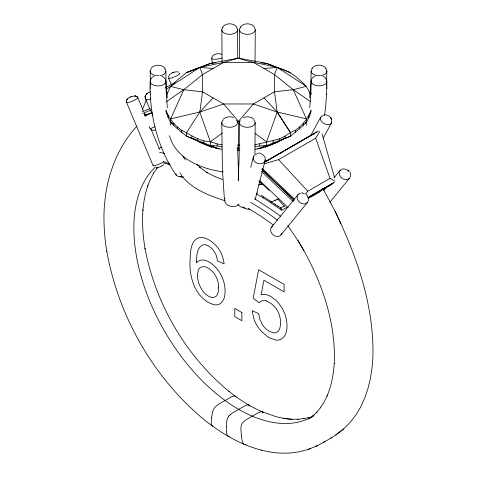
<?xml version="1.0" encoding="UTF-8"?>
<svg xmlns="http://www.w3.org/2000/svg" width="477" height="477" viewBox="0 0 477 477"><rect width="100%" height="100%" fill="white"/><g stroke="black" fill="none" stroke-linecap="round" stroke-linejoin="round"><path stroke-width="0.72" d="M166.694 94.714L170.617 86.379L183.788 89.742L202.54 91.817L223.588 103.968L238.476 121.319L238.47 150.66M237.576 29.711L237.719 58.319M255.261 29.89L255.028 61.593M255.171 122.667L254.933 153.594M226.45 426.909L226.67 432.991A16.761 9.677 -60 0 0 226.843 434.094L227.672 435.948L229.169 436.437M311.135 81.263L310.897 94.148L310.921 93.313L309.698 107.814M311.129 71.234L310.885 83.308L309.692 97.713M226.45 426.867L226.67 422.056A16.773 9.683 -60 0 1 226.843 420.756L226.915 420.368A9.135 5.277 -60 0 1 227.243 419.074A5.336 3.083 -60 0 1 228.328 416.731M326.864 71.049L326.495 85.89M239.376 58.319L239.52 29.711M326.769 88.305L326.876 81.436M324.509 115.428L325.57 107.748L326.584 93.945M326.56 94.78L326.793 87.47M224.548 199.756C224.476 205.128 231.256 207.733 235.739 206.171A8.461 6.559 10.3 0 0 238.44 204.693A8.008 6.231 10.8 0 0 238.959 204.192M238.238 180.413L239.12 158.131L239.43 122.833M211.675 417.268L211.198 422.861A16.761 8.336 -53.9 0 0 211.233 423.91L211.77 425.556L212.957 425.997M211.675 417.232L212.426 412.76A16.773 8.348 -53.9 0 1 212.73 411.544L212.843 411.186A9.135 4.543 -53.9 0 1 213.297 409.976A5.336 2.653 -53.9 0 1 214.572 407.757A6.404 3.19 -53.9 0 1 215.687 406.577A9.862 4.907 -53.9 0 1 216.808 405.605L217.876 404.794A30.379 15.115 -53.9 0 1 218.973 404.031L230.838 397.186A30.385 15.121 -53.9 0 1 231.9 396.697L232.919 396.298A9.868 4.907 -53.9 0 1 233.957 396.023A6.41 3.19 -53.9 0 1 234.905 396.047M145.05 97.213C144.901 94.857 148.025 92.294 150.738 91.715M145.068 97.034L145.181 96.253M175.959 173.783C175.9 177.086 180.61 176.758 182.864 176.341M126.333 101.398C127.305 97.338 133.321 94.881 137.048 96.61M168.369 76.773C169.8 73.047 174.916 71.037 178.672 72.039M254.897 144.805C263.06 142.909 271.222 141.138 279.283 138.855C285.085 136.78 289.628 132.487 295.323 130.215C302.442 125.415 308.375 118.135 311.016 109.954M224.637 199.106L224.947 198.158M255.141 199.589L265.254 159.908M250.711 167.445L253.4 156.903M306.401 125.242L306.967 123.108M211.681 57.425C213.046 53.633 218.466 53.144 221.829 54.223M265.254 147.19L290.451 136.178L299.61 128.701L306.395 122.398L308.816 117.706L311.266 110.837M260.037 148.699L266.583 145.384L266.583 141.782L277.173 112.077L274.484 91.793L274.472 74.591L277.191 67.388L266.655 63.411L238.536 58.134L210.429 63.393L186.561 72.599L177.402 80.029L170.617 86.379L199.791 67.4L223.624 62.427L238.536 58.134C258.653 65.898 283.547 63.703 299.568 79.993C304.576 83.743 308.488 88.609 310.3 94.667M145.103 96.449L145.485 95.483M142.396 109.555L146.171 100.355M211.758 147.19L186.561 136.178L177.444 128.742L170.647 122.44L170.647 118.839L183.788 89.742L202.522 74.615L223.624 62.427L253.424 62.439L274.472 74.591L293.224 89.706L310.76 101.732M310.682 135.593L320.592 117.282M323.34 137.913L331.449 122.941M321.862 190.114L322.458 188.987A10.601 2.141 -38.4 0 0 322.506 188.844M263.882 163.879L278.562 159.634L315.667 138.211L319.721 131.443M157.374 167.528L153.397 173.455L153.677 172.96L150.261 179.555L147.411 186.751L147.846 185.398L145.592 193.221L143.935 201.562L142.903 210.387L142.933 209.886C141.979 222.962 142.933 236.103 145.115 249.018L145.032 248.577C155.544 303.968 185.744 355.776 229.3 391.671L229.038 391.462C239.4 399.672 250.646 406.839 262.797 412.098M311.809 78.765L313.097 77.286L315.041 76.141M222.526 27.171C225.746 22.652 233.682 22.687 236.902 27.183M240.199 27.183C243.425 22.687 251.361 22.657 254.575 27.183M311.821 68.503C315.041 64.007 322.989 64.037 326.196 68.533M150.827 78.783L152.133 77.31L154.095 76.177M305.578 194.014L307.766 191.211L330.03 178.356L335.063 181.2M298.065 194.622L271.485 227.171M280.905 234.982L307.456 202.481M323.794 190.329L326.596 186.901M334.055 177.766L340.119 170.343M329.947 202.153L349.504 178.201M156.903 168.184L156.647 168.488L157.547 167.445M237.278 122.19L238.476 121.319L253.388 103.974L274.484 91.793L293.224 89.706L306.359 86.337L277.191 67.388L263.942 68.515M136.81 126.22L131.741 132.046L126.685 138.92L121.629 147.023L117.235 155.49L113.621 163.975L110.259 173.64L107.593 183.83L105.703 193.829L104.445 204.836C103.27 220.261 104.29 235.769 106.735 251.027L106.818 251.468M163.444 164.988L163.879 164.505M213.07 97.886L199.821 112.053L186.561 132.582L186.561 136.178L219.277 148.997M280.279 208.199L281.144 208.282L281.698 210.244L286.731 207.34M222.98 119.363C225.639 116.591 230.051 116.209 233.521 117.515M151.376 67.8C155.001 64.18 162.108 64.282 165.179 68.551M312.119 416.677L317.02 412.021L316.275 412.826L320.669 407.436L320.383 407.835L324.241 401.747L327.526 395.01L327.091 396.053C331.402 385.654 333.518 374.487 334.264 363.289L334.24 363.599C336.041 323.895 322.822 284.918 303.837 250.52M330.269 438.482L335.701 435.072L343.428 429.067L350.118 422.383L356.051 414.722L360.546 407.203L364.625 398.396L367.868 388.916L370.241 379.316L371.899 369.132L372.865 358.108C374.499 306.83 357.136 256.948 335.075 211.359L322.989 188.624M230.445 414.501L231.494 413.678A30.379 17.542 -60 0 1 232.573 412.909L244.439 406.058A30.385 17.542 -60 0 1 245.518 405.581L246.561 405.2A9.868 5.694 -60 0 1 247.641 404.955A6.41 3.697 -60 0 1 248.66 405.021M335.701 435.072L343.428 429.067M312.727 416.129L314.033 415.121L308.655 419.027M166.008 110.002C168.667 118.177 174.612 125.457 181.743 130.251C190.848 135.069 199.607 141.353 210.357 141.764L222.318 133.065M166.252 101.78L183.788 89.742M287.082 149.343L287.607 148.991M323.191 189.613L330.448 185.07M330.871 184.79L332.129 183.949M318.958 192.446L313.52 195.677M326.638 187.628L324.962 187.89M265.516 147.077L266.691 146.367A38.577 22.276 0 0 0 267.83 145.61M241.398 435.936L242.143 440.76A16.761 10.846 -66.9 0 0 242.453 441.929L243.258 443.598L244.313 444.367C255.72 449.173 267.847 452.357 280.226 453.126L289.658 453.078L299.341 451.791L308.5 449.322L317.891 445.429L325.016 441.535M323.269 442.561L332.016 437.451M166.068 87.369L175.089 82.533M166.467 89.008L170.301 86.79M144.781 115.714L147.989 113.937M161.643 147.178L160.958 147.578A4.812 4.484 37.2 0 0 158.805 149.068M264.783 161.947L318.254 131.08M265.236 161.769L316.77 132.016M265.057 162.007L283.743 151.221M284.387 150.845L289.539 147.87M290.183 147.5L295.335 144.525M295.978 144.155L298.554 142.665M299.204 142.295L301.136 141.18M301.78 140.804L304.356 139.32M305 138.944L306.932 137.829M307.576 137.459L310.151 135.969M310.795 135.599L314.659 133.369M280.22 208.27L284.501 205.802M308.184 197.442L334.413 182.297M308.625 197.263L333.572 182.858M308.458 197.496L332.231 183.77M305.101 123.114L306.395 122.398L306.395 118.797L293.224 89.706M313.49 195.695L311.547 196.727A30.743 13.952 -8.9 0 1 309.794 197.573L309.484 197.711A16.182 7.346 -8.9 0 1 308.345 198.188M155.621 129.792C152.884 131.366 149.587 129.339 149.08 126.351M271.377 201.89L278.479 198.796M275.277 200.412L276.046 200.024M305.065 123.048L306.395 122.398M141.997 111.898L150.1 108.494M142.832 113.431L150.941 110.032M152.026 112.65L145.419 115.422L146.445 115.649M144.549 115.994L151.984 112.876M150.338 128.647L154.983 126.697M308.5 449.322L310.05 448.69M316.007 446.216L317.569 445.578M257.675 149.009L290.451 136.178L290.451 132.582L277.22 112.053L263.942 97.886M174.016 72.188L172.531 72.766M216.928 148.687L210.357 145.366L210.357 141.764L199.821 112.053L202.54 91.817L202.522 74.615L199.833 67.376L186.561 72.599L210.429 63.393L215.86 62.863M130.477 97.046L131.103 96.801M183.526 157.315L183.878 157.183M243.407 117.521C246.877 116.215 251.284 116.603 253.949 119.369M310.461 417.101L303.813 418.681L304.559 418.526L297.553 419.301L298.071 419.247L290.755 419.211L283.177 418.359L292.037 419.361L290.755 419.211M170.647 118.839L199.821 112.053L223.588 103.968L253.388 103.974L277.22 112.053L306.395 118.797M259.864 184.718L261.348 184.444L258.534 184.897M245.864 444.415L244.313 444.367M166.795 163.659L163.861 163.176M239.907 148.407L237.027 148.407M323.716 114.897C327.037 114.283 330.686 116.352 331.736 119.572L330.871 117.861L331.742 119.483M254.897 146.534L266.583 145.384M183.335 176.997L181.391 177.039M237.027 145.109L239.907 145.109M258.343 153.039L260.985 153.302M318.064 75.402L319.894 75.396M157.124 75.449L158.954 75.449M156.182 167.803L156.826 167.832M199.839 67.388L213.07 68.515M210.357 145.366L222.038 146.522M261.229 62.881L266.655 63.411L273.172 65.933M301.947 192.797L302.609 192.857M181.141 177.021L179.811 176.734M223.319 171.911C201.693 169.055 175.858 158.972 169.484 135.677M163.235 161.745L169.526 163.522M144.352 114.098L148.007 114.736M210.357 141.764L217.142 143.911L222.038 144.793M261.217 450.157L261.795 450.276M284.411 418.502L276.571 416.826L262.422 411.937A6.41 4.15 -66.9 0 0 261.324 411.836A9.868 6.386 -66.9 0 0 260.203 412.056L259.136 412.42A30.385 19.67 -66.9 0 0 258.039 412.891L246.174 419.736A30.379 19.67 -66.9 0 0 245.112 420.517L244.087 421.352A9.862 6.386 -66.9 0 0 243.055 422.372A6.404 4.15 -66.9 0 0 242.107 423.659A5.336 3.452 -66.9 0 0 241.195 426.08A9.135 5.915 -66.9 0 0 240.986 427.434L240.957 427.786A16.773 10.858 -66.9 0 0 240.915 429.211L241.392 435.895M167.01 163.981L169.21 164.565M225.371 200.853C209.844 195.952 193.334 189.733 182.548 176.884M266.321 300.915L271.019 303.426L274.895 306.997A13.63 7.87 60 0 1 277.125 310.11A14.423 8.33 60 0 1 278.848 313.604C280.732 318.761 281.537 324.915 279.051 329.995A16.367 9.451 60 0 1 277.358 331.861L275.634 332.672A14.292 8.252 60 0 1 273.16 332.773L269.088 331.211L265.284 328.289A13.088 7.554 60 0 1 262.529 324.873L259.917 319.411L258.647 313.645L252.202 310.67L253.818 318.582A21.143 12.211 60 0 0 256.304 324.247A22.204 12.819 60 0 0 257.956 326.989A21.238 12.265 60 0 0 261.146 331.116L267.317 336.44A33.438 19.307 60 0 0 270.149 338.115L276.01 340.095A21.972 12.688 60 0 0 279.343 339.904L281.537 338.974L283.833 336.977A26.694 15.413 60 0 0 285.973 333.089C287.685 327.586 287.148 321.581 285.538 316.114A22.568 13.028 60 0 0 283.445 310.831L282.915 309.788A24.84 14.34 60 0 0 281.15 306.741L279.23 303.992A20.738 11.973 60 0 0 275.7 300.087L270.912 296.533A21.65 12.497 60 0 0 266.518 294.738L263.489 294.428L261.134 294.768L263.918 280.214L284.113 291.87L284.113 284.429L258.647 269.732L253.168 298.203L259.291 302.853A16.623 9.6 60 0 1 263.25 300.57A14.268 8.24 60 0 1 266.321 300.921M168.584 164.38L170.307 164.97M222.425 179.531L214.245 176.246L206.577 172.304L207.435 172.811L199.78 167.308L200.304 167.809L196.959 164.267M290.451 72.599L273.858 66.202M243.938 444.206C229.813 438.101 216.761 429.753 204.734 420.201L204.472 419.993C153.326 377.659 118.385 316.281 106.735 251.027M322.923 76.123L324.885 77.256L326.19 78.723M165.752 110.885L168.214 117.747L170.647 122.44L171.976 123.09M161.971 76.195L163.921 77.334L165.209 78.812M256.34 193.835L267.973 200.817L281.698 210.244M257.252 192.946L257.753 193.31M170.647 122.44L172.585 123.519M248.04 208.216L260.454 215.914L273.148 224.774M250.64 202.32L259.542 207.763A179.447 107.76 37.2 0 1 277.519 220.165M254.45 198.659L271.884 209.969A183.126 109.871 37.7 0 1 280.792 216.391M261.235 195.224L280.953 208.073M262.97 197.084L263.417 197.359M270.495 201.819L270.936 202.105M274.871 204.716L275.307 205.009M193.382 138.545L198.676 141.705L204.675 144.471A59.196 34.177 0 0 0 221.984 149.241M277.733 206.672L278.037 206.881M238.476 121.319L239.669 122.19M255.219 133.506L266.583 141.782M137.048 96.652L136.619 96.318L137.418 96.968M348.115 169.937L348.788 170.522M306.061 194.217L307.343 195.504M262.195 168.351L294.309 198.909M261.891 169.424L293.999 199.982M261.986 169.895L294.124 200.477M261.635 171.553L293.313 201.699M259.864 180.765L288.078 207.614M259.041 180.825L269.135 190.43M278.562 159.634L307.766 191.211M287.78 225.538L297.958 240.605L303.885 250.586L297.91 240.497M277.173 112.077L290.451 132.582M176.234 175.208C157.464 147.834 149.283 114.456 150.142 81.495M180.7 173.956L181.809 175.774M183.043 156.021L185.32 159.992M349.909 172L350.559 173.652M335.027 211.245L340.96 223.659M179.984 172.626L180.33 173.348M145.402 98.65L152.861 115.69M168.631 78.216L171.517 85.079M137.817 97.66L143.303 110.718M144.459 113.46L145.616 116.209M151.102 129.261L159.467 149.158M126.584 102.495L153.117 165.644M315.667 138.211L330.03 178.356M322.053 133.864L334.675 177.999M170.05 123.149L170.617 125.29M211.693 58.498L212.325 62.904M167.326 107.862L165.895 87.154M167.308 97.761L166.115 83.35L165.871 71.282M224.399 199.088L222.425 169.675L221.751 122.655M126.322 101.052L126.411 102.018M238.697 180.413L237.606 146.999M150.511 85.943L150.136 71.109M150.225 87.529L150.249 88.358M150.434 93.999L150.458 94.834M222.073 61.581L221.841 29.878M165.883 81.311L165.924 87.983M310.569 111.827L310.569 113.407M308.816 115.619L308.816 117.706M303.312 123.299L303.312 125.385M299.61 127.12L299.61 128.701M295.323 130.215L295.323 132.302M285.079 136.13L285.079 138.217M279.283 138.855L279.283 140.435M273.1 140.745L273.1 142.832M259.792 143.923L259.792 146.01M217.142 143.911L217.142 145.998M203.84 140.721L203.84 142.808M197.657 138.831L197.657 140.411M191.867 136.1L191.867 138.187M181.743 130.251L181.743 132.338M177.444 127.156L177.444 128.742M173.735 123.34L173.735 125.427M168.214 115.661L168.214 117.747M166.461 111.874L166.461 113.454M261.396 154.023A6.123 5.074 14.3 0 1 263.984 162.234A6.123 5.074 14.3 0 1 254.175 161.053A6.123 5.074 14.3 0 1 257.723 153.582M242.882 206.815A6.129 4.758 16.4 0 0 247.736 209.206A6.243 4.836 17.7 0 0 249.572 209.135M331.265 119.924A6.123 3.947 28.4 0 1 328.438 124.634A6.123 3.947 28.4 0 1 320.943 120.603A6.123 3.947 28.4 0 1 323.269 115.625M222.199 57.985A6.123 1.437 -8.2 0 1 214.561 59.267A6.123 1.437 -8.2 0 1 212.074 57.86M150.97 98.906A6.123 2.564 -23.6 0 1 145.563 97.201M313.425 416.027A147.971 85.431 60 0 1 170.045 340.292A147.971 85.431 60 0 1 155.436 167.01M258.999 181.791A147.971 85.431 60 0 1 262.368 184.581M277.692 199.034A147.971 85.431 60 0 1 284.513 206.487M350.333 174.26A6.123 4.883 39.2 0 1 344.012 179.334A6.123 4.883 39.2 0 1 339.862 170.677A6.123 4.883 39.2 0 1 349.14 171.774M307.087 196.053A6.123 4.883 39.2 0 1 305.835 203.625A6.123 4.883 39.2 0 1 297.66 199.78A6.123 4.883 39.2 0 1 300.963 193.167M302.656 193.251A6.123 4.883 39.2 0 1 304.386 193.829M281.782 233.074A6.123 4.895 40.5 0 1 273.327 235.024A6.123 4.895 40.5 0 1 272.778 226.128M160.94 147.542A183.126 55.082 63.8 0 1 162.12 147.745M159.539 152.282A179.447 52.935 63.9 0 1 164.458 153.57M137.12 97.511A6.123 1.067 -22.8 0 1 132.833 100.969A6.123 1.067 -22.8 0 1 126.781 101.941M161.894 165.364A2.594 0.388 -23.9 0 1 161.9 165.918A2.594 0.388 -23.9 0 1 158.805 167.332A2.594 0.388 -23.9 0 1 157.953 167.165M163.957 161.488A6.123 1.002 -23.3 0 1 156.724 165.102A6.123 1.002 -23.3 0 1 153.439 165.09M179.173 73.237A6.123 1.067 -22.8 0 1 174.6 76.815A6.123 1.067 -22.8 0 1 169.025 77.477M284.387 138.02A59.196 34.177 0 0 1 255.028 149.241M239.269 150.595A59.196 34.177 0 0 1 237.737 150.595M211.502 147.077A38.19 22.049 0 0 1 208.628 145.217M275.42 142.545A39.561 22.842 0 0 1 274.68 143.583M202.337 143.583A39.561 22.842 0 0 1 201.598 142.545M236.24 120.282A7.87 4.543 0 0 1 234.744 126.19A7.87 4.543 0 0 1 224.405 126.149A7.87 4.543 0 0 1 223.069 120.228M253.859 120.234A7.87 4.543 0 0 1 252.709 126.053A7.87 4.543 0 0 1 242.59 126.387A7.87 4.543 0 0 1 240.283 120.693M245.112 207.948A7.93 6.255 16.2 0 1 237.904 204.555M164.619 68.73A7.87 4.543 0 0 1 160.087 75.575M156.45 75.646A7.87 4.543 0 0 1 151.447 68.682M165.298 79.683A7.87 4.543 0 0 1 157.696 85.943A7.87 4.543 0 0 1 150.994 79.349M254.414 27.744A7.87 4.543 0 0 1 252.094 33.444A7.87 4.543 0 0 1 241.976 33.098A7.87 4.543 0 0 1 240.837 27.284M236.67 27.672A7.87 4.543 0 0 1 234.511 33.396A7.87 4.543 0 0 1 224.381 33.14A7.87 4.543 0 0 1 223.093 27.332M326.024 79.289A7.87 4.543 0 0 1 319.334 85.89A7.87 4.543 0 0 1 311.719 79.635M325.552 68.622A7.87 4.543 0 0 1 320.562 75.599M317.676 75.622A7.87 4.543 0 0 1 312.381 68.682M262.439 411.889A5.336 3.458 -66.9 0 1 263.56 412.832M322.72 188.671A7.334 3.327 -8.9 0 1 322.219 189.786L321.683 190.347A16.182 7.346 -8.9 0 1 320.58 191.295L320.365 191.462A30.743 13.952 -8.9 0 1 318.958 192.446M248.684 404.979A5.336 3.083 -60 0 1 249.763 406.076A9.141 5.277 -60 0 1 249.817 406.177M228.346 416.749A6.404 3.697 -60 0 1 229.371 415.509M229.371 415.497A9.862 5.694 -60 0 1 230.451 414.507M235.853 397.067A9.141 4.549 -53.9 0 0 235.823 396.965A5.336 2.653 -53.9 0 0 234.928 396.005M196.458 261.682L196.446 262.803C198.396 260.293 201.843 259.488 204.836 260.281A21.769 12.569 60 0 1 208.455 261.623C220.231 268.33 227.004 283.099 224.589 296.414A28.274 16.325 60 0 1 223.474 299.693L221.787 302.311L219.641 304.034A21.077 12.169 60 0 1 217.035 304.839A21.721 12.539 60 0 1 214.06 304.731C196.357 299.592 189.309 278.801 190.001 262.004C190.478 253.686 189.679 240.074 199.905 237.457C206.225 237.129 211.836 241.255 216.033 245.595A18.925 10.929 60 0 1 219.36 249.984A18.865 10.893 60 0 1 221.912 254.939L223.564 260.233L224.16 263.96L217.715 260.985L215.998 254.694L213.457 250.371A11.859 6.851 60 0 0 210.995 247.742L209.164 246.382A15.377 8.878 60 0 0 207.906 245.679A13.869 8.008 60 0 0 203.017 244.826C196.673 247.539 196.757 255.857 196.458 261.682M218.687 287.84L218.269 292.157L217.029 295.221A14.823 8.556 60 0 1 215.741 296.569L213.332 297.517A12.682 7.322 60 0 1 211.025 297.308L208.974 296.485A14.745 8.514 60 0 1 202.85 291.131A14.34 8.282 60 0 1 200.352 287.041L198.867 283.41A21.191 12.235 60 0 1 197.4 275.134L198.402 269.767A14.566 8.413 60 0 1 200.167 267.621L202.642 266.661A14.137 8.163 60 0 1 205.504 266.941L207.62 267.824A18.436 10.643 60 0 1 209.325 268.849L212.426 271.496A13.088 7.554 60 0 1 214.626 274.263L215.026 274.877A14.429 8.33 60 0 1 216.129 276.839A14.036 8.103 60 0 1 217.047 278.896L218.275 283.225L218.687 287.84M127.103 99.449L126.81 99.782L127.669 98.84L127.103 99.449M146.928 93.713L146.278 94.309L147.25 93.414L146.928 93.713M135.54 96.044L134.878 95.96L136.106 96.115L135.54 96.044M241.887 312.53L234.797 308.434L234.797 316.621L241.887 320.717L241.887 312.53"/></g></svg>
